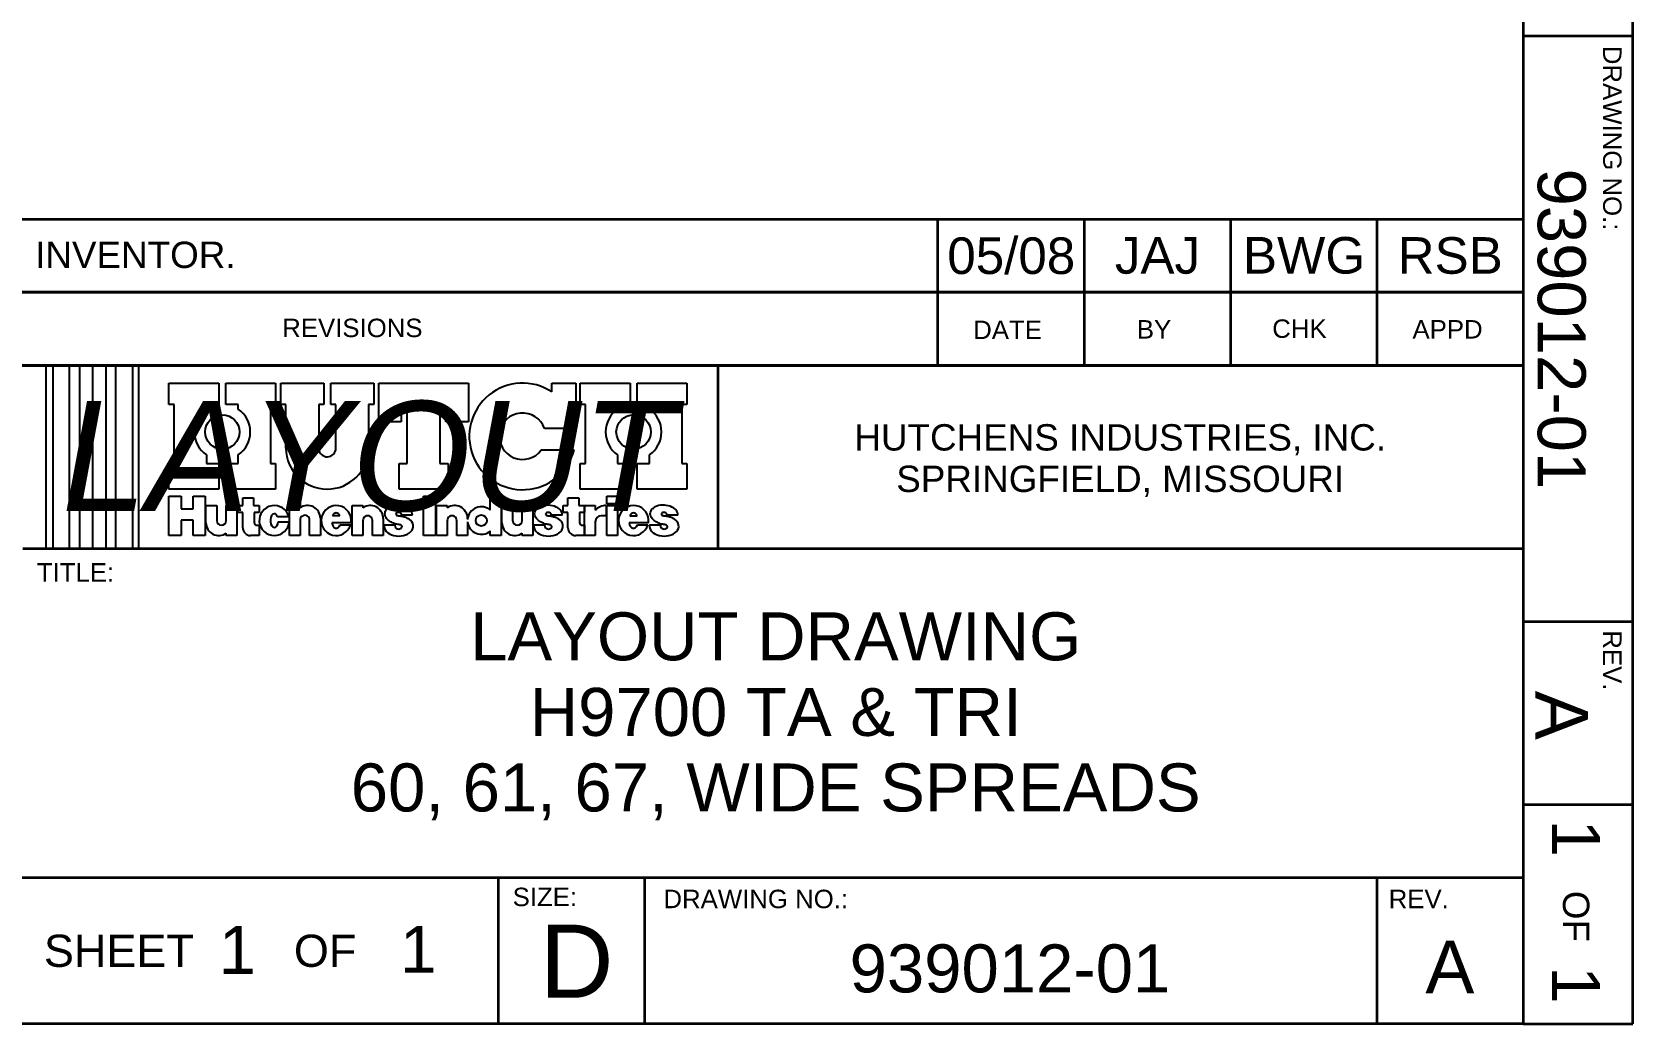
# Model space of a CAD drawing. Header units: inches. Extents: x 0 to 267, y 0 to 172.
# Drawn here: x 222.88 to 266.63, y 4.09 to 31.21 of the extents above; entities that cross this region are included whole.
import ezdxf
from ezdxf.enums import TextEntityAlignment as Align

# ---------------------------------------------------------------- set-up
doc = ezdxf.new("R2010")
doc.units = ezdxf.units.IN
doc.header["$LTSCALE"] = 8
doc.header["$MEASUREMENT"] = 0
for name, color, linetype, lineweight in [('Layout', 7, 'Continuous', 25), ('Sketch Geometry(Hutchens)', 7, 'Continuous', 35), ('Symbols(Hutchens)', 7, 'Continuous', 25)]:
    doc.layers.add(name, color=color, linetype=linetype, lineweight=lineweight)
doc.styles.add('Current-ANSI', font='ARIAL.TTF')
doc.styles.add('DEFAULT-Hutchens', font='ARIAL.TTF')
doc.styles.add('Hutchens .063', font='ARIAL.TTF')
doc.styles.add('Hutchens .09', font='ARIAL.TTF')
doc.styles.add('Hutchens .125', font='ARIAL.TTF')
doc.styles.add('Hutchens .164', font='ARIAL.TTF')
doc.styles.add('Hutchens .180', font='ARIAL.TTF')
doc.styles.add('Hutchens .25', font='ARIAL.TTF')

# ---------------------------------------------------------------- blocks, each defined once
blk = doc.blocks.new('Borders D-SIZE')
at = {"layer": 'Sketch Geometry(Hutchens)'}
for p, q in [((32.9537, 21.4797), (32.9537, 0.5117)), ((33.3287, 3.8867), (33.3287, 21.4797)), ((33.3287, 3.8867), (32.9537, 3.8867)), ((32.9537, 3.8867), (32.9537, 0.5117)), ((33.3287, 0.5117), (33.3287, 3.8867)), ((32.9537, 1.8867), (33.3287, 1.8867)), ((32.9537, 1.2617), (33.3287, 1.2617)), ((32.9537, 0.5117), (0.9537, 0.5117)), ((32.9537, 0.5117), (33.3287, 0.5117))]:
    blk.add_line(p, q, dxfattribs=at)
at = {"layer": 'Symbols(Hutchens)', "color": 7, "insert": (33.2896, 3.8535), "char_height": 0.063, "attachment_point": 1, "rotation": 270, "style": 'Hutchens .063'}
blk.add_mtext('DRAWING NO.:', dxfattribs=at)
at = {"layer": 'Symbols(Hutchens)', "color": 7, "rotation": 270}
for s, insert, char_height, width, attachment_point, style in [('REV.', (33.2896, 1.8565), 0.063, 0.216471, 1, 'Hutchens .063'), ('OF', (33.1339, 0.8792), 0.09, 0.359868, 5, 'Hutchens .09')]:
    blk.add_mtext(s, dxfattribs=dict(at, insert=insert, char_height=char_height, width=width, attachment_point=attachment_point, style=style))
at = {"layer": 'Symbols(Hutchens)', "color": 7}
for tag, height, style, p in [('PART_NO', 0.164, 'Hutchens .164', (33.0853, 2.8866)), ('Sheet_number', 0.164, 'Hutchens .164', (33.1339, 1.1147)), ('REV', 0.18, 'Hutchens .180', (33.0853, 1.5662)), ('SHTS_(TOTAL)', 0.164, 'Hutchens .164', (33.1339, 0.6452))]:
    blk.add_attdef(tag, text='', height=height, rotation=270, dxfattribs=dict(at, style=style)).set_placement(p, align=Align.MIDDLE_CENTER)
blk = doc.blocks.new('Title Blocks D-SIZE')
for p, q in [((11.1351, 2.6199), (11.1351, 1.9949)), ((11.1597, 2.6199), (11.1351, 2.6199)), ((11.1597, 1.9949), (11.1597, 2.6199)), ((11.2144, 2.6199), (11.2144, 1.9949)), ((11.2504, 2.6199), (11.2144, 2.6199)), ((11.2504, 1.9949), (11.2504, 2.6199)), ((11.2938, 2.6199), (11.2938, 1.9949)), ((11.3411, 2.6199), (11.2938, 2.6199)), ((11.3411, 1.9949), (11.3411, 2.6199)), ((11.3731, 2.6199), (11.3731, 1.9949)), ((11.4319, 2.6199), (11.3731, 2.6199)), ((11.4319, 1.9949), (11.4319, 2.6199)), ((11.4524, 2.6199, 0.3937), (13.4307, 2.6199, 0.3937)), ((11.4524, 1.9949, 0.3937), (11.4524, 2.6199, 0.3937)), ((13.4307, 2.6199, 0.3937), (13.4307, 1.9949, 0.3937)), ((11.5553, 2.486, 0.3937), (11.5553, 2.5591, 0.3937)), ((11.5553, 2.5591, 0.3937), (11.7257, 2.5591, 0.3937)), ((11.7257, 2.5591, 0.3937), (11.7257, 2.486, 0.3937)), ((11.7492, 2.486, 0.3937), (11.7492, 2.5591, 0.3937)), ((11.7492, 2.5591, 0.3937), (11.9197, 2.5591, 0.3937)), ((11.9197, 2.5591, 0.3937), (11.9197, 2.486, 0.3937)), ((11.9373, 2.486, 0.3937), (11.9373, 2.5591, 0.3937)), ((11.9373, 2.5591, 0.3937), (12.0842, 2.5591, 0.3937)), ((12.0842, 2.5591, 0.3937), (12.0842, 2.486, 0.3937)), ((12.1077, 2.486, 0.3937), (12.1077, 2.5591, 0.3937)), ((12.1077, 2.5591, 0.3937), (12.2547, 2.5591, 0.3937)), ((12.2547, 2.5591, 0.3937), (12.2547, 2.4867, 0.3937)), ((12.2723, 2.4276, 0.3937), (12.2723, 2.5591, 0.3937)), ((12.2723, 2.5591, 0.3937), (12.5779, 2.5591, 0.3937)), ((12.5779, 2.5591, 0.3937), (12.5779, 2.4276, 0.3937)), ((12.863, 2.5294, 0.3937), (12.863, 2.5591, 0.3937)), ((12.863, 2.5591, 0.3937), (12.9452, 2.5591, 0.3937)), ((12.9452, 2.5591, 0.3937), (12.9452, 2.4042, 0.3937)), ((12.9599, 2.486, 0.3937), (12.9599, 2.5591, 0.3937)), ((12.9599, 2.5591, 0.3937), (13.1304, 2.5591, 0.3937)), ((13.1304, 2.5591, 0.3937), (13.1304, 2.486, 0.3937)), ((13.1539, 2.486, 0.3937), (13.1539, 2.5591, 0.3937)), ((13.1539, 2.5591, 0.3937), (13.3243, 2.5591, 0.3937)), ((13.3243, 2.5591, 0.3937), (13.3243, 2.486, 0.3937)), ((11.5729, 2.486, 0.3937), (11.5553, 2.486, 0.3937)), ((11.5729, 2.2843, 0.3937), (11.5729, 2.486, 0.3937)), ((11.7257, 2.486, 0.3937), (11.6831, 2.486, 0.3937)), ((11.6831, 2.486, 0.3937), (11.6831, 2.4706, 0.3937)), ((11.7919, 2.486, 0.3937), (11.7492, 2.486, 0.3937)), ((11.7919, 2.4706, 0.3937), (11.7919, 2.486, 0.3937)), ((11.9197, 2.486, 0.3937), (11.902, 2.486, 0.3937)), ((11.902, 2.486, 0.3937), (11.902, 2.2843, 0.3937)), ((11.9549, 2.486, 0.3937), (11.9373, 2.486, 0.3937)), ((11.9549, 2.4042, 0.3937), (11.9549, 2.486, 0.3937)), ((12.0842, 2.486, 0.3937), (12.0666, 2.486, 0.3937)), ((12.0666, 2.486, 0.3937), (12.0666, 2.3369, 0.3937)), ((12.1254, 2.486, 0.3937), (12.1077, 2.486, 0.3937)), ((12.1254, 2.3369, 0.3937), (12.1254, 2.486, 0.3937)), ((12.2547, 2.4867, 0.3937), (12.237, 2.4867, 0.3937)), ((12.237, 2.4867, 0.3937), (12.237, 2.3376, 0.3937)), ((12.3693, 2.4685, 0.3937), (12.3487, 2.4685, 0.3937)), ((12.3487, 2.4685, 0.3937), (12.3487, 2.4276, 0.3937)), ((12.3693, 2.2843, 0.3937), (12.3693, 2.4685, 0.3937)), ((12.5015, 2.4685, 0.3937), (12.4809, 2.4685, 0.3937)), ((12.4809, 2.4685, 0.3937), (12.4809, 2.2843, 0.3937)), ((12.5015, 2.4276, 0.3937), (12.5015, 2.4685, 0.3937)), ((12.9776, 2.486, 0.3937), (12.9599, 2.486, 0.3937)), ((12.9776, 2.2843, 0.3937), (12.9776, 2.486, 0.3937)), ((13.1304, 2.486, 0.3937), (13.0878, 2.486, 0.3937)), ((13.0878, 2.486, 0.3937), (13.0878, 2.4706, 0.3937)), ((13.1965, 2.486, 0.3937), (13.1539, 2.486, 0.3937)), ((13.1965, 2.4706, 0.3937), (13.1965, 2.486, 0.3937)), ((13.3243, 2.486, 0.3937), (13.3067, 2.486, 0.3937)), ((13.3067, 2.486, 0.3937), (13.3067, 2.2843, 0.3937)), ((12.3487, 2.4276, 0.3937), (12.2723, 2.4276, 0.3937)), ((12.5779, 2.4276, 0.3937), (12.5015, 2.4276, 0.3937)), ((11.9549, 2.3369, 0.3937), (11.9549, 2.4042, 0.3937)), ((12.9452, 2.4042, 0.3937), (12.8378, 2.4042, 0.3937)), ((11.6831, 2.3144, 0.3937), (11.6831, 2.2843, 0.3937)), ((11.7919, 2.2843, 0.3937), (11.7919, 2.3144, 0.3937)), ((12.0666, 2.3369, 0.3937), (12.0667, 2.3344, 0.3937)), ((12.237, 2.3363, 0.3937), (12.237, 2.3349, 0.3937)), ((12.237, 2.3349, 0.3937), (12.237, 2.3355, 0.3937)), ((12.827, 2.3311, 0.3937), (12.9391, 2.3311, 0.3937)), ((13.0878, 2.3144, 0.3937), (13.0878, 2.2843, 0.3937)), ((13.1965, 2.2843, 0.3937), (13.1965, 2.3144, 0.3937)), ((11.5553, 2.1966, 0.3937), (11.5553, 2.2843, 0.3937)), ((11.5553, 2.2843, 0.3937), (11.5729, 2.2843, 0.3937)), ((11.6831, 2.2843, 0.3937), (11.7257, 2.2843, 0.3937)), ((11.7257, 2.2843, 0.3937), (11.7257, 2.1966, 0.3937)), ((11.7492, 2.1966, 0.3937), (11.7492, 2.2843, 0.3937)), ((11.7492, 2.2843, 0.3937), (11.7919, 2.2843, 0.3937)), ((11.902, 2.2843, 0.3937), (11.9197, 2.2843, 0.3937)), ((11.9197, 2.2843, 0.3937), (11.9197, 2.1966, 0.3937)), ((12.3414, 2.1966, 0.3937), (12.3414, 2.2843, 0.3937)), ((12.3414, 2.2843, 0.3937), (12.3693, 2.2843, 0.3937)), ((12.4809, 2.2843, 0.3937), (12.5089, 2.2843, 0.3937)), ((12.5089, 2.2843, 0.3937), (12.5089, 2.1966, 0.3937)), ((12.9599, 2.1966, 0.3937), (12.9599, 2.2843, 0.3937)), ((12.9599, 2.2843, 0.3937), (12.9776, 2.2843, 0.3937)), ((13.0878, 2.2843, 0.3937), (13.1304, 2.2843, 0.3937)), ((13.1304, 2.2843, 0.3937), (13.1304, 2.1966, 0.3937)), ((13.1539, 2.1966, 0.3937), (13.1539, 2.2843, 0.3937)), ((13.1539, 2.2843, 0.3937), (13.1965, 2.2843, 0.3937)), ((13.3067, 2.2843, 0.3937), (13.3243, 2.2843, 0.3937)), ((13.3243, 2.2843, 0.3937), (13.3243, 2.1966, 0.3937)), ((11.7257, 2.1966, 0.3937), (11.5553, 2.1966, 0.3937)), ((11.9197, 2.1966, 0.3937), (11.7492, 2.1966, 0.3937)), ((12.5089, 2.1966, 0.3937), (12.3414, 2.1966, 0.3937)), ((13.1304, 2.1966, 0.3937), (12.9599, 2.1966, 0.3937)), ((13.3243, 2.1966, 0.3937), (13.1539, 2.1966, 0.3937)), ((11.5553, 2.0388, 0.3937), (11.5553, 2.1732, 0.3937)), ((11.5553, 2.1732, 0.3937), (11.5964, 2.1732, 0.3937)), ((11.5964, 2.1732, 0.3937), (11.5964, 2.1294, 0.3937)), ((11.6376, 2.1294, 0.3937), (11.6376, 2.1732, 0.3937)), ((11.6376, 2.1732, 0.3937), (11.6787, 2.1732, 0.3937)), ((11.6787, 2.1732, 0.3937), (11.6787, 2.0388, 0.3937)), ((11.6817, 2.0822, 0.3937), (11.6817, 2.1411, 0.3937)), ((11.6817, 2.1411, 0.3937), (11.7184, 2.1411, 0.3937)), ((11.7184, 2.1411, 0.3937), (11.7184, 2.0899, 0.3937)), ((11.7507, 2.1133, 0.3937), (11.7507, 2.1411, 0.3937)), ((11.7507, 2.1411, 0.3937), (11.7874, 2.1411, 0.3937)), ((11.7874, 2.1411, 0.3937), (11.7874, 2.0388, 0.3937)), ((11.7904, 2.1177, 0.3937), (11.7904, 2.1411, 0.3937)), ((11.7904, 2.1411, 0.3937), (11.8073, 2.1411, 0.3937)), ((11.8073, 2.1411, 0.3937), (11.8073, 2.1674, 0.3937)), ((11.8073, 2.1674, 0.3937), (11.844, 2.1674, 0.3937)), ((11.844, 2.1674, 0.3937), (11.844, 2.1411, 0.3937)), ((11.844, 2.1411, 0.3937), (11.8637, 2.1411, 0.3937)), ((11.8637, 2.1411, 0.3937), (11.8637, 2.1177, 0.3937)), ((11.9665, 2.0388, 0.3937), (11.9665, 2.1732, 0.3937)), ((11.9665, 2.1732, 0.3937), (12.0032, 2.1732, 0.3937)), ((12.0032, 2.1732, 0.3937), (12.0032, 2.133, 0.3937)), ((12.181, 2.0388, 0.3937), (12.181, 2.1411, 0.3937)), ((12.181, 2.1411, 0.3937), (12.2177, 2.1411, 0.3937)), ((12.2177, 2.1411, 0.3937), (12.2177, 2.133, 0.3937)), ((12.4251, 2.0388, 0.3937), (12.4251, 2.1732, 0.3937)), ((12.4251, 2.1732, 0.3937), (12.4662, 2.1732, 0.3937)), ((12.4662, 2.1732, 0.3937), (12.4662, 2.0388, 0.3937)), ((12.4692, 2.0388, 0.3937), (12.4692, 2.1411, 0.3937)), ((12.4692, 2.1411, 0.3937), (12.5059, 2.1411, 0.3937)), ((12.5059, 2.1411, 0.3937), (12.5059, 2.133, 0.3937)), ((12.6528, 2.1254, 0.3937), (12.6528, 2.1732, 0.3937)), ((12.6528, 2.1732, 0.3937), (12.6896, 2.1732, 0.3937)), ((12.6896, 2.1732, 0.3937), (12.6896, 2.0388, 0.3937)), ((12.6925, 2.0822, 0.3937), (12.6925, 2.1411, 0.3937)), ((12.6925, 2.1411, 0.3937), (12.7292, 2.1411, 0.3937)), ((12.7292, 2.1411, 0.3937), (12.7292, 2.0899, 0.3937)), ((12.7616, 2.1133, 0.3937), (12.7616, 2.1411, 0.3937)), ((12.7616, 2.1411, 0.3937), (12.7983, 2.1411, 0.3937)), ((12.7983, 2.1411, 0.3937), (12.7983, 2.0388, 0.3937)), ((12.9012, 2.1177, 0.3937), (12.9012, 2.1411, 0.3937)), ((12.9012, 2.1411, 0.3937), (12.9181, 2.1411, 0.3937)), ((12.9181, 2.1411, 0.3937), (12.9181, 2.1674, 0.3937)), ((12.9181, 2.1674, 0.3937), (12.9548, 2.1674, 0.3937)), ((12.9548, 2.1674, 0.3937), (12.9548, 2.1411, 0.3937)), ((12.9548, 2.1411, 0.3937), (12.9744, 2.1411, 0.3937)), ((12.9744, 2.1411, 0.3937), (12.9744, 2.1177, 0.3937)), ((12.9746, 2.0388, 0.3937), (12.9746, 2.1411, 0.3937)), ((12.9746, 2.1411, 0.3937), (13.0113, 2.1411, 0.3937)), ((13.0113, 2.1411, 0.3937), (13.0113, 2.1251, 0.3937)), ((13.0481, 2.1411, 0.3937), (13.0481, 2.106, 0.3937)), ((13.051, 2.1469, 0.3937), (13.051, 2.1732, 0.3937)), ((13.051, 2.1732, 0.3937), (13.0878, 2.1732, 0.3937)), ((13.0878, 2.1469, 0.3937), (13.051, 2.1469, 0.3937)), ((13.051, 2.0388, 0.3937), (13.051, 2.1411, 0.3937)), ((13.051, 2.1411, 0.3937), (13.0878, 2.1411, 0.3937)), ((13.0878, 2.1732, 0.3937), (13.0878, 2.1469, 0.3937)), ((13.0878, 2.1411, 0.3937), (13.0878, 2.0388, 0.3937)), ((11.5964, 2.1294, 0.3937), (11.6376, 2.1294, 0.3937)), ((11.6376, 2.0914, 0.3937), (11.5964, 2.0914, 0.3937)), ((11.5964, 2.0914, 0.3937), (11.5964, 2.0388, 0.3937)), ((11.6376, 2.0388, 0.3937), (11.6376, 2.0914, 0.3937)), ((11.7507, 2.0899, 0.3937), (11.7507, 2.1133, 0.3937)), ((11.8073, 2.1177, 0.3937), (11.7904, 2.1177, 0.3937)), ((11.8073, 2.0651, 0.3937), (11.8073, 2.1177, 0.3937)), ((11.8637, 2.1177, 0.3937), (11.8468, 2.1177, 0.3937)), ((11.8468, 2.1177, 0.3937), (11.8468, 2.0826, 0.3937)), ((11.9648, 2.1031, 0.3937), (11.9264, 2.1031, 0.3937)), ((11.9286, 2.0855, 0.3937), (11.9663, 2.0855, 0.3937)), ((12.0356, 2.0388, 0.3937), (12.0356, 2.0899, 0.3937)), ((12.0723, 2.0978, 0.3937), (12.0723, 2.0388, 0.3937)), ((12.1776, 2.0826, 0.3937), (12.1114, 2.0826, 0.3937)), ((12.1392, 2.106, 0.3937), (12.1141, 2.106, 0.3937)), ((12.2177, 2.0897, 0.3937), (12.2177, 2.0388, 0.3937)), ((12.2501, 2.0388, 0.3937), (12.2501, 2.0897, 0.3937)), ((12.2868, 2.0974, 0.3937), (12.2868, 2.0388, 0.3937)), ((12.35, 2.1086, 0.3937), (12.3492, 2.112, 0.3937)), ((12.3867, 2.1086, 0.3937), (12.35, 2.1086, 0.3937)), ((12.5059, 2.0897, 0.3937), (12.5059, 2.0388, 0.3937)), ((12.5383, 2.0388, 0.3937), (12.5383, 2.0897, 0.3937)), ((12.575, 2.0974, 0.3937), (12.575, 2.0939, 0.3937)), ((12.575, 2.0859, 0.3937), (12.575, 2.0388, 0.3937)), ((12.7616, 2.0899, 0.3937), (12.7616, 2.1133, 0.3937)), ((12.8615, 2.1086, 0.3937), (12.8607, 2.112, 0.3937)), ((12.8982, 2.1086, 0.3937), (12.8615, 2.1086, 0.3937)), ((12.9181, 2.1177, 0.3937), (12.9012, 2.1177, 0.3937)), ((12.9181, 2.0651, 0.3937), (12.9181, 2.1177, 0.3937)), ((12.9744, 2.1177, 0.3937), (12.9575, 2.1177, 0.3937)), ((12.9575, 2.1177, 0.3937), (12.9575, 2.0826, 0.3937)), ((13.0113, 2.0855, 0.3937), (13.0113, 2.0388, 0.3937)), ((13.0481, 2.106, 0.3937), (13.0319, 2.106, 0.3937)), ((13.193, 2.0826, 0.3937), (13.1268, 2.0826, 0.3937)), ((13.1296, 2.1061), (13.1547, 2.1061)), ((13.2567, 2.1086, 0.3937), (13.2559, 2.112, 0.3937)), ((13.2935, 2.1086, 0.3937), (13.2567, 2.1086, 0.3937)), ((11.5964, 2.0388, 0.3937), (11.5553, 2.0388, 0.3937)), ((11.6787, 2.0388, 0.3937), (11.6376, 2.0388, 0.3937)), ((11.7507, 2.0388, 0.3937), (11.7507, 2.0468, 0.3937)), ((11.7874, 2.0388, 0.3937), (11.7507, 2.0388, 0.3937)), ((11.8637, 2.0388, 0.3937), (11.8337, 2.0388, 0.3937)), ((11.8556, 2.0738, 0.3937), (11.8637, 2.0738, 0.3937)), ((11.8637, 2.0738, 0.3937), (11.8637, 2.0388, 0.3937)), ((12.0032, 2.0388, 0.3937), (11.9665, 2.0388, 0.3937)), ((12.0723, 2.0388, 0.3937), (12.0356, 2.0388, 0.3937)), ((12.1399, 2.0753, 0.3937), (12.1759, 2.0753, 0.3937)), ((12.2177, 2.0388, 0.3937), (12.181, 2.0388, 0.3937)), ((12.2868, 2.0388, 0.3937), (12.2501, 2.0388, 0.3937)), ((12.29, 2.075, 0.3937), (12.3269, 2.075, 0.3937)), ((12.3269, 2.075, 0.3937), (12.328, 2.068, 0.3937)), ((12.4662, 2.0388, 0.3937), (12.4251, 2.0388, 0.3937)), ((12.5059, 2.0388, 0.3937), (12.4692, 2.0388, 0.3937)), ((12.575, 2.0388, 0.3937), (12.5383, 2.0388, 0.3937)), ((12.6528, 2.0388, 0.3937), (12.6528, 2.0544, 0.3937)), ((12.6896, 2.0388, 0.3937), (12.6528, 2.0388, 0.3937)), ((12.7616, 2.0388, 0.3937), (12.7616, 2.0468, 0.3937)), ((12.7983, 2.0388, 0.3937), (12.7616, 2.0388, 0.3937)), ((12.8015, 2.075, 0.3937), (12.8384, 2.075, 0.3937)), ((12.8384, 2.075, 0.3937), (12.8395, 2.068, 0.3937)), ((12.9744, 2.0388, 0.3937), (12.9445, 2.0388, 0.3937)), ((12.9663, 2.0738, 0.3937), (12.9744, 2.0738, 0.3937)), ((12.9744, 2.0738, 0.3937), (12.9744, 2.0388, 0.3937)), ((13.0113, 2.0388, 0.3937), (12.9746, 2.0388, 0.3937)), ((13.0878, 2.0388, 0.3937), (13.051, 2.0388, 0.3937)), ((13.1553, 2.0753, 0.3937), (13.1914, 2.0753, 0.3937)), ((13.1967, 2.075, 0.3937), (13.2337, 2.075, 0.3937)), ((13.2337, 2.075, 0.3937), (13.2347, 2.068, 0.3937)), ((11.1351, 1.9949), (11.1597, 1.9949)), ((11.2144, 1.9949), (11.2504, 1.9949)), ((11.2938, 1.9949), (11.3411, 1.9949)), ((11.3731, 1.9949), (11.4319, 1.9949)), ((13.4307, 1.9949, 0.3937), (11.4524, 1.9949, 0.3937))]:
    blk.add_line(p, q)
for centre, radius, start, end in [((12.763, 2.3773, 0.3937), 0.182, 56.6916, 345.2958), ((12.763, 2.378, 0.3937), 0.0793, 19.2915, 323.7518), ((12.096, 2.3384, 0.3937), 0.1411, 180.5793, 358.8261), ((12.096, 2.3371, 0.3937), 0.0294, 185.1743, 359.7012), ((12.096, 2.3384, 0.3937), 0.1411, 359.1492, 359.7011), ((12.0287, 2.0977, 0.3937), 0.0436, 0.1134, 125.7974), ((12.2431, 2.0974, 0.3937), 0.0437, 0.0471, 125.4518), ((12.5313, 2.0974, 0.3937), 0.0437, 0.0471, 125.4518), ((13.0481, 2.091, 0.3937), 0.0501, 89.9771, 137.1344), ((11.7254, 2.0825, 0.3937), 0.0437, 180.3218, 305.3601), ((11.7345, 2.0899, 0.3937), 0.0162, 179.9242, 359.9242), ((11.8552, 2.0823, 0.3937), 0.00843, 177.6309, 272.6673), ((12.0194, 2.0916, 0.3937), 0.0162, 354.1816, 185.7837), ((12.2339, 2.0898, 0.3937), 0.0162, 359.703, 180.3316), ((12.5221, 2.0898, 0.3937), 0.0162, 359.703, 180.3316), ((12.7363, 2.0825, 0.3937), 0.0437, 180.3218, 305.3601), ((12.7454, 2.0899, 0.3937), 0.0162, 179.9242, 359.9242), ((12.966, 2.0823, 0.3937), 0.00843, 177.6309, 272.6673), ((13.0319, 2.0855, 0.3937), 0.0205, 89.8963, 179.8048), ((11.8336, 2.0651, 0.3937), 0.0263, 179.9757, 270.3228), ((12.339, 2.073, 0.3937), 0.0121, 204.4594, 275.2642), ((12.8505, 2.073, 0.3937), 0.0121, 204.4594, 275.2642), ((12.9443, 2.0651, 0.3937), 0.0263, 179.9757, 270.3228), ((13.2457, 2.073, 0.3937), 0.0121, 204.4594, 275.2642)]:
    blk.add_arc(centre, radius, start, end)
for centre, major_axis, ratio, start_param, end_param in [((11.7375, 2.3925, 0.3937), (0.0955, 0), 0.994799, 2.176369, 4.106815), ((11.7375, 2.3925, 0.3937), (0.0955, 0), 0.994799, 5.317963, 7.248409), ((13.1421, 2.3925, 0.3937), (0.0955, 0), 0.994799, 2.176369, 4.106815), ((13.1421, 2.3925, 0.3937), (0.0955, 0), 0.994799, 5.317963, 7.248409), ((11.9151, 2.0899, 0.3937), (-0.0514, 0), 0.994799, 3.401657, 9.338959), ((12.1267, 2.0899, 0.3937), (-0.0514, 0), 0.994799, 2.998245, 9.135025), ((12.3397, 2.112, 0.3937), (-0.047, 0.0033), 0.647832, 3.140762, 5.463152), ((12.622, 2.0899, 0.3937), (-0.0472, 0), 0.994799, 3.999148, 6.197555), ((12.8512, 2.112, 0.3937), (-0.047, 0.0033), 0.647832, 3.140762, 5.463152), ((13.1421, 2.0899, 0.3937), (-0.0514, 0), 0.994799, 2.998245, 9.135025), ((13.2464, 2.112, 0.3937), (-0.047, 0.0033), 0.647832, 3.140762, 5.463152), ((11.9151, 2.0899, 0.3937), (0, 0.0234), 0.586512, 5.309795, 10.806998), ((54.2576, 2.0643, 0.3937), (-42.2544, 0), 0.994799, 6.282577, 6.283794), ((12.1267, 2.0899, 0.3937), (0, 0.0263), 0.60478, 1.852277, 4.123353), ((12.1267, 2.0899, 0.3937), (0, -0.0263), 0.60478, 2.22829, 4.054927), ((12.3397, 2.0712, 0.3937), (-0.05, 0.0009), 0.690427, 6.197981, 10.20685), ((12.622, 2.0899, 0.3937), (-0.0472, 0), 0.994799, 0.085618, 2.284037), ((12.8512, 2.0712, 0.3937), (-0.05, 0.0009), 0.690427, 6.197981, 10.20685), ((13.1421, 2.0899, 0.3937), (0, 0.0263), 0.60478, 1.852277, 4.123353), ((13.1421, 2.0899), (0, 0.0263), 0.60478, 5.373665, 7.192706), ((13.2464, 2.0712, 0.3937), (-0.05, 0.0009), 0.690427, 6.197981, 10.20685)]:
    blk.add_ellipse(centre, major_axis=major_axis, ratio=ratio, start_param=start_param, end_param=end_param)
for centre, major_axis in [((11.7375, 2.3925, 0.3937), (0.0588, 0)), ((13.1421, 2.3925, 0.3937), (0.0588, 0)), ((12.622, 2.0899, 0.3937), (-0.0191, 0))]:
    blk.add_ellipse(centre, major_axis=major_axis, ratio=0.994799)
for points, knots in [([(12.3401, 2.061), (12.344, 2.0617), (12.3494, 2.0627), (12.3521, 2.0695), (12.3479, 2.076), (12.3361, 2.0758), (12.3226, 2.0802), (12.309, 2.0871), (12.2986, 2.0963), (12.2925, 2.1071), (12.2923, 2.1187), (12.2982, 2.1296), (12.3053, 2.1341), (12.3092, 2.1365)], [-0.3143782, -0.3143782, -0.3143782, -0.3143782, -0.2868254, -0.275842, -0.2644948, -0.2345833, -0.1946546, -0.1547092, -0.1196403, -0.090397, -0.0629383, -0.0346568, 0, 0, 0, 0]), ([(12.8516, 2.061), (12.8555, 2.0617), (12.8609, 2.0627), (12.8636, 2.0695), (12.8594, 2.076), (12.8476, 2.0758), (12.8341, 2.0802), (12.8205, 2.0871), (12.8101, 2.0963), (12.804, 2.1071), (12.8038, 2.1187), (12.8097, 2.1296), (12.8168, 2.1341), (12.8207, 2.1365)], [-0.3143782, -0.3143782, -0.3143782, -0.3143782, -0.2868254, -0.275842, -0.2644948, -0.2345832, -0.1946545, -0.1547091, -0.1196402, -0.0903969, -0.0629381, -0.0346567, 0, 0, 0, 0]), ([(13.2468, 2.061), (13.2507, 2.0617), (13.2561, 2.0627), (13.2589, 2.0695), (13.2546, 2.076), (13.2428, 2.0758), (13.2293, 2.0802), (13.2157, 2.0871), (13.2053, 2.0963), (13.1992, 2.1071), (13.199, 2.1187), (13.2049, 2.1296), (13.212, 2.1341), (13.2159, 2.1365)], [-0.3143782, -0.3143782, -0.3143782, -0.3143782, -0.2868254, -0.275842, -0.2644948, -0.2345832, -0.1946544, -0.154709, -0.1196402, -0.0903969, -0.0629381, -0.0346567, 0, 0, 0, 0]), ([(12.3492, 2.112), (12.3486, 2.1134), (12.3474, 2.1162), (12.3426, 2.1175), (12.338, 2.1178), (12.3336, 2.1167), (12.3299, 2.1139), (12.3306, 2.1094), (12.3344, 2.1069), (12.3395, 2.1063), (12.3456, 2.1057), (12.3521, 2.1044), (12.3583, 2.1031), (12.364, 2.1012), (12.3697, 2.0983), (12.3735, 2.0961), (12.3756, 2.0948)], [-0.1873427, -0.1873427, -0.1873427, -0.1873427, -0.176426, -0.1648487, -0.1527865, -0.1409191, -0.1303956, -0.1216823, -0.1106416, -0.0983121, -0.0824397, -0.0641697, -0.0482199, -0.0337682, -0.0186055, 0, 0, 0, 0]), ([(12.8607, 2.112), (12.8601, 2.1134), (12.8589, 2.1162), (12.8541, 2.1175), (12.8495, 2.1178), (12.8451, 2.1167), (12.8414, 2.1139), (12.8421, 2.1094), (12.8459, 2.1069), (12.851, 2.1063), (12.8571, 2.1057), (12.8636, 2.1044), (12.8698, 2.1031), (12.8755, 2.1012), (12.8812, 2.0983), (12.885, 2.0961), (12.8871, 2.0948)], [-0.1873427, -0.1873427, -0.1873427, -0.1873427, -0.176426, -0.1648487, -0.1527865, -0.1409191, -0.1303956, -0.1216823, -0.1106417, -0.0983122, -0.0824398, -0.0641698, -0.04822, -0.0337683, -0.0186057, 0, 0, 0, 0]), ([(13.2559, 2.112), (13.2554, 2.1134), (13.2542, 2.1162), (13.2494, 2.1175), (13.2448, 2.1178), (13.2403, 2.1167), (13.2367, 2.1139), (13.2373, 2.1094), (13.2411, 2.1069), (13.2463, 2.1063), (13.2523, 2.1057), (13.2588, 2.1044), (13.2651, 2.1031), (13.2707, 2.1012), (13.2764, 2.0983), (13.2802, 2.0961), (13.2823, 2.0948)], [-0.1873427, -0.1873427, -0.1873427, -0.1873427, -0.176426, -0.1648486, -0.1527865, -0.140919, -0.1303955, -0.1216822, -0.1106416, -0.0983121, -0.0824396, -0.0641697, -0.0482199, -0.0337682, -0.0186055, 0, 0, 0, 0])]:
    blk.add_open_spline(points, degree=3, knots=knots)
at = {"layer": 'Sketch Geometry(Hutchens)'}
for p, q in [((9.0557, 2.8699), (16.1807, 2.8699)), ((14.1807, 2.8699), (14.1807, 2.6199)), ((14.6807, 2.8699), (14.6807, 2.6199)), ((15.1807, 2.8699), (15.1807, 2.6199)), ((15.6807, 2.8699), (15.6807, 2.6199)), ((16.1807, 2.8699), (16.1807, 2.6199)), ((9.0557, 2.6199), (16.1807, 2.6199)), ((16.1807, 2.6199), (9.0557, 2.6199)), ((13.4307, 1.9949), (13.4307, 2.6199)), ((16.1807, 2.6199), (16.1807, 0.3699)), ((11.0557, 1.9949), (16.1807, 1.9949)), ((9.0557, 0.8699), (16.1807, 0.8699)), ((12.6807, 0.3699), (12.6807, 0.8699)), ((13.1807, 0.3699), (13.1807, 0.8699)), ((15.6807, 0.8699), (15.6807, 0.3699)), ((16.5557, 0.3699), (16.5557, 0.4594)), ((16.1807, 0.3699), (7.0557, 0.3699))]:
    blk.add_line(p, q, dxfattribs=at)
at = {"layer": 'Layout', "color": 7, "insert": (12.2373, 2.3079), "char_height": 0.375, "width": 2.359521, "attachment_point": 5, "style": 'DEFAULT-Hutchens'}
blk.add_mtext('\\fArial|b0|i1;\\H0.3750;LAYOUT', dxfattribs=at)
at = {"layer": 'Symbols(Hutchens)', "color": 7}
for s, insert, char_height, width, attachment_point, style in [('REVISIONS', (12.1817, 2.7476), 0.063, 3.971138, 5, 'Hutchens .063'), ('DATE', (14.4196, 2.7414), 0.063, 0.496671, 5, 'Hutchens .063'), ('BY', (14.9199, 2.7432), 0.063, 0.489367, 5, 'Hutchens .063'), ('CHK', (15.4166, 2.7451), 0.063, 0.496671, 5, 'Hutchens .063'), ('APPD', (15.9224, 2.7432), 0.063, 0.493019, 5, 'Hutchens .063'), ('TITLE:', (11.1041, 1.9444), 0.063, 0.978004, 1, 'Current-ANSI'), ('SIZE:', (12.7291, 0.8355), 0.063, 0.25696, 1, 'Hutchens .063'), ('DRAWING NO.:', (13.2442, 0.8286), 0.063, 0.978004, 1, 'Hutchens .063'), ('REV.', (15.7214, 0.8286), 0.063, 0.339065, 1, 'Hutchens .063'), ('\\fArial|b0|i0;\\H0.1100;SHEET        OF', (11.1282, 0.6193), 0.11, 1.527099, 4, 'Hutchens .125')]:
    blk.add_mtext(s, dxfattribs=dict(at, insert=insert, char_height=char_height, width=width, attachment_point=attachment_point, style=style))
at = {"layer": 'Symbols(Hutchens)', "color": 7, "insert": (14.8043, 2.2949), "char_height": 0.09, "width": 2.739508, "attachment_point": 5, "line_spacing_factor": 0.944221, "style": 'Hutchens .09'}
blk.add_mtext('\\fArial|b0|i0;\\H0.0900;HUTCHENS INDUSTRIES, INC.\\PSPRINGFIELD, MISSOURI', dxfattribs=at)
at = {"layer": 'Symbols(Hutchens)', "color": 7}
for tag, height, style, p in [('DESIGNER', 0.125, 'Hutchens .125', (9.8575, 2.4939)), ('CREATION_DATE', 0.09, 'Hutchens .09', (10.6237, 2.4431)), ('NEXT3', 0.125, 'Hutchens .125', (7.5206, 2.2349)), ('NEXT2', 0.125, 'Hutchens .125', (8.4581, 2.2349)), ('CHK_BY', 0.125, 'Hutchens .125', (9.8627, 2.2441)), ('CHK', 0.09, 'Hutchens .09', (10.622, 2.1912)), ('NEXT_ASSY:', 0.125, 'Hutchens .125', (8.4293, 1.9934)), ('APP_BY', 0.125, 'Hutchens .125', (9.888, 1.9929)), ('APP', 0.09, 'Hutchens .09', (10.6237, 1.9426)), ('MFG_BY', 0.125, 'Hutchens .125', (9.8652, 1.7448)), ('MFG', 0.09, 'Hutchens .09', (10.622, 1.6907)), ('ER_NO', 0.125, 'Hutchens .125', (9.62, 1.4856)), ('ER_DATE', 0.09, 'Hutchens .09', (10.619, 1.4569)), ('PROJ_NO.', 0.125, 'Hutchens .125', (10.056, 1.1597)), ('EPR_NO.', 0.125, 'Hutchens .164', (10.0559, 0.9935)), ('SCALE_D', 0.125, 'Hutchens .125', (10.0585, 0.6795)), ('Sheet_number', 0.164, 'Hutchens .164', (11.8207, 0.6229)), ('SHTS_(TOTAL)', 0.16, 'Hutchens .164', (12.4067, 0.6249)), ('Sheet_Size', 0.25, 'Hutchens .25', (12.9475, 0.5845)), ('PART_NO', 0.164, 'Hutchens .164', (14.4278, 0.5598)), ('REV', 0.18, 'Hutchens .180', (15.9303, 0.5644)), ('SCALE_B', 0.125, 'Hutchens .125', (10.0577, 0.4787))]:
    blk.add_attdef(tag, text='', height=height, dxfattribs=dict(at, style=style)).set_placement(p, align=Align.MIDDLE_CENTER)
blk = doc.blocks.new('REVISION LINE')
at = {"layer": 'Sketch Geometry(Hutchens)'}
for p, q in [((-7.125, 0.25), (0, 0.25)), ((-2, 0.25), (-2, 0)), ((-1.5, 0.25), (-1.5, 0)), ((-1, 0.25), (-1, 0)), ((-0.5, 0.25), (-0.5, 0)), ((0, 0.25), (0, 0)), ((0, 0), (-7.125, 0))]:
    blk.add_line(p, q, dxfattribs=at)
at = {"layer": 'Symbols(Hutchens)', "color": 7}
for tag, height, style, p in [('ER_#', 0.125, 'Hutchens .125', (-6.7376, 0.1252)), ('REV', 0.18, 'Hutchens .180', (-6.165, 0.1248)), ('DATE', 0.125, 'Hutchens .125', (-1.7485, 0.1248)), ('BY', 0.125, 'Hutchens .125', (-1.249, 0.1258)), ('CHK', 0.125, 'Hutchens .125', (-0.7486, 0.1261)), ('APPD', 0.125, 'Hutchens .125', (-0.2493, 0.1256))]:
    blk.add_attdef(tag, text='', height=height, dxfattribs=dict(at, style=style)).set_placement(p, align=Align.MIDDLE_CENTER)
at = {"layer": 'Symbols(Hutchens)', "color": 7, "style": 'Hutchens .09'}
blk.add_attdef('REVISION_COMMENTS', text='', height=0.09, dxfattribs=at).set_placement((-5.9275, 0.1279), align=Align.MIDDLE_LEFT)

msp = doc.modelspace()

# ---------------------------------------------------------------- block references
at = {"xscale": 8, "yscale": 8, "zscale": 8}
msp.add_blockref('Borders D-SIZE', (0, 0), dxfattribs=at).add_auto_attribs({'PART_NO': '939012-01', 'REV': 'A', 'Sheet_number': '1 ', 'SHTS_(TOTAL)': '1'})
ref = msp.add_blockref('REVISION LINE', (263.6294, 24.0934), dxfattribs=dict(xscale=8, yscale=8, zscale=8))
ref.add_attrib('REVISION_COMMENTS', 'REDRAWN IN INVENTOR.', dxfattribs={"layer": 'Symbols(Hutchens)', "color": 7, "height": 0.72, "style": 'Hutchens .09'}).set_placement((216.2091, 25.1167), align=Align.MIDDLE_LEFT)
ref.add_attrib('DATE', '05/08', dxfattribs={"layer": 'Symbols(Hutchens)', "color": 7, "height": 1, "style": 'Hutchens .125'}).set_placement((249.6413, 25.092), align=Align.MIDDLE_CENTER)
ref.add_attrib('BY', 'JAJ', dxfattribs={"layer": 'Symbols(Hutchens)', "color": 7, "height": 1, "style": 'Hutchens .125'}).set_placement((253.6372, 25.1001), align=Align.MIDDLE_CENTER)
ref.add_attrib('CHK', 'BWG', dxfattribs={"layer": 'Symbols(Hutchens)', "color": 7, "height": 1, "style": 'Hutchens .125'}).set_placement((257.6407, 25.1023), align=Align.MIDDLE_CENTER)
ref.add_attrib('APPD', 'RSB', dxfattribs={"layer": 'Symbols(Hutchens)', "color": 7, "height": 1, "style": 'Hutchens .125'}).set_placement((261.635, 25.0985), align=Align.MIDDLE_CENTER)
ref = msp.add_blockref('Title Blocks D-SIZE', (134.1835, 1.1342), dxfattribs=dict(xscale=8, yscale=8, zscale=8))
ref.add_attrib('Sheet_Size', 'D', dxfattribs={"layer": 'Symbols(Hutchens)', "color": 7, "height": 2, "style": 'Hutchens .25'}).set_placement((237.7636, 5.8105), align=Align.MIDDLE_CENTER)
ref.add_attrib('PART_NO', '939012-01', dxfattribs={"layer": 'Symbols(Hutchens)', "color": 7, "height": 1.312, "style": 'Hutchens .164'}).set_placement((249.6059, 5.6126), align=Align.MIDDLE_CENTER)
ref.add_attrib('REV', 'A', dxfattribs={"layer": 'Symbols(Hutchens)', "color": 7, "height": 1.44, "style": 'Hutchens .180'}).set_placement((261.6262, 5.649), align=Align.MIDDLE_CENTER)
ref.add_attrib('Sheet_number', '1 ', dxfattribs={"layer": 'Symbols(Hutchens)', "color": 7, "height": 1.312, "style": 'Hutchens .164'}).set_placement((228.7494, 6.1172), align=Align.MIDDLE_CENTER)
ref.add_attrib('SHTS_(TOTAL)', '1', dxfattribs={"layer": 'Symbols(Hutchens)', "color": 7, "height": 1.28, "style": 'Hutchens .164'}).set_placement((233.4367, 6.1331), align=Align.MIDDLE_CENTER)

# ---------------------------------------------------------------- texts
at = {"layer": 'Symbols(Hutchens)', "color": 7, "insert": (243.2045, 12.5015), "char_height": 1.312, "width": 40.438233, "attachment_point": 5, "line_spacing_factor": 0.944221, "style": 'Hutchens .164'}
msp.add_mtext('{LAYOUT DRAWING\\PH9700 TA & TRI\\P60, 61, 67, WIDE SPREADS}', dxfattribs=at)

doc.saveas('drawing.dxf')
